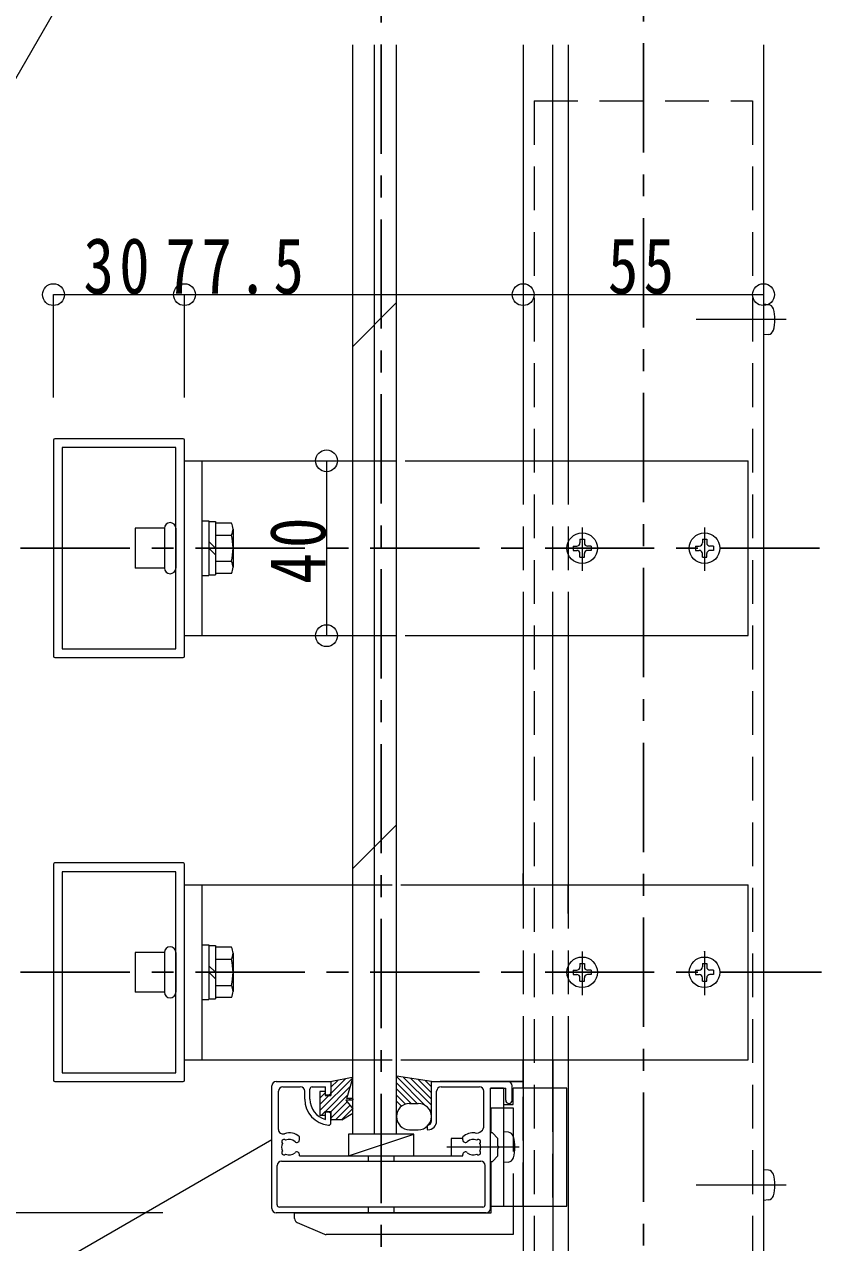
# Model space of a CAD drawing. Units: millimetres at full size, sheet at 1:5. Extents: x -1050 to 1050, y -742 to 742.
# Drawn here: x -721.7 to -539.2, y -141.1 to 137.5 of the extents above; entities that cross this region are included whole.
import ezdxf

# ---------------------------------------------------------------- set-up
doc = ezdxf.new("R2010")
doc.units = ezdxf.units.MM
doc.header["$LTSCALE"] = 5
doc.linetypes.add('CHAIN1', pattern=[8, 5, -1, 1, -1])
doc.linetypes.add('DASHED2', pattern=[3, 2, -1])
doc.layers.add('0-0_通り芯', color=7, linetype='CHAIN1')
doc.layers.add('0-1_躯体', color=134, linetype='Continuous')
for name, color, linetype, lineweight in [('0-3_寸法', 54, 'Continuous', 20), ('0-4_手摺部材', 92, 'Continuous', 20), ('0-5_手すり子', 12, 'Continuous', 20), ('0-7_ガラス', 6, 'Continuous', 20), ('0-8_その他', 11, 'Continuous', 20), ('0-9_文字', 3, 'Continuous', 20), ('0-A_支柱', 6, 'Continuous', 20), ('0-B_足元', 4, 'Continuous', 20)]:
    doc.layers.add(name, color=color, linetype=linetype, lineweight=lineweight)
doc.styles.add('ＭＳ ゴシック', font='')
doc.styles.get('ＭＳ ゴシック').set_extended_font_data('MS Gothic')

# ---------------------------------------------------------------- blocks, each defined once
blk = doc.blocks.new('dimension_origin')
at = {"color": 0, "linetype": 'Continuous', "lineweight": -2}
blk.add_circle((0, 0), 1.25, dxfattribs=at)

msp = doc.modelspace()

# ---------------------------------------------------------------- linework, layer by layer
at = {"layer": '0-0_通り芯'}
for p, q in [((-640, -172.078), (-640, 490)), ((-580, -411.793), (-580, 480.395)), ((-802.5, 17.707), (-539.696, 17.707)), ((-566, -74.557), (-566, -74.44)), ((-802.5, -79.293), (-539.198, -79.293))]:
    msp.add_line(p, q, dxfattribs=at)
at = {"layer": '0-0_通り芯', "linetype": 'Continuous'}
for p, q in [((-607.5, -104.293), (-626.5, -104.293)), ((-615, -105.793), (-612, -105.793))]:
    msp.add_line(p, q, dxfattribs=at)
at = {"layer": '0-0_通り芯', "linetype": 'DASHED2'}
for p, q in [((-607.5, -132.793), (-607.5, -105.793)), ((-600.7, -105.793), (-600.7, -132.793))]:
    msp.add_line(p, q, dxfattribs=at)
at = {"layer": '0-1_躯体'}
for p, q in [((-607.5, -56.732), (-607.5, -59.293)), ((-597.2, -65.845), (-597.2, -59.293)), ((-607.5, -99.293), (-607.5, -105.793)), ((-607.5, -99.293), (-607.5, -105.793)), ((-600.7, -105.793), (-600.7, -99.293))]:
    msp.add_line(p, q, dxfattribs=at)
at = {"layer": '0-3_寸法'}
for p, q in [((-715, 52.154), (-715, 75.707)), ((-715, 75.707), (-685, 75.707)), ((-685, 52.154), (-685, 75.707)), ((-685, 75.707), (-607.5, 75.707)), ((-607.5, 75.707), (-552.5, 75.707)), ((-652.5, 37.707), (-652.5, -2.293)), ((-690, -134.293), (-840, -134.293))]:
    msp.add_line(p, q, dxfattribs=at)
at = {"layer": '0-3_寸法', "linetype": 'DASHED2'}
for p, q in [((-643, -121.293), (-643, -122.493)), ((-637, -122.493), (-637, -121.293)), ((-643, -132.993), (-643, -134.293)), ((-637, -134.293), (-637, -132.993))]:
    msp.add_line(p, q, dxfattribs=at)
at = {"layer": '0-4_手摺部材'}
for p, q in [((-685, 37.707), (-646.5, 37.707)), ((-681, 37.707), (-681, -2.293)), ((-634.5, 37.707), (-556, 37.707)), ((-556, -2.293), (-556, 37.707)), ((-681, 23.957), (-679.4, 23.957)), ((-681, 23.957), (-681, 11.457)), ((-679.4, 23.957), (-679.4, 11.457)), ((-679.4, 23.807), (-677.9, 23.807)), ((-677.9, 23.807), (-677.9, 11.607)), ((-674.281, 23.457), (-677.9, 23.457)), ((-696.3, 22.257), (-696.3, 13.157)), ((-689.6, 22.257), (-696.3, 22.257)), ((-687, 22.257), (-687, 13.157)), ((-677.9, 20.707), (-674.281, 20.707)), ((-673.9, 22.082), (-673.9, 13.332)), ((-594.5, 19.757), (-594.5, 18.957)), ((-566.5, 19.757), (-566.5, 18.957)), ((-677.9, 17.707), (-679.4, 19.207)), ((-679.4, 17.707), (-677.9, 16.207)), ((-596.05, 18.207), (-596.05, 17.207)), ((-596.05, 18.207), (-595.25, 18.207)), ((-596.05, 17.207), (-595.25, 17.207)), ((-591.95, 18.207), (-592.75, 18.207)), ((-591.95, 17.207), (-592.75, 17.207)), ((-591.95, 18.207), (-591.95, 17.207)), ((-568.05, 18.207), (-568.05, 17.207)), ((-568.05, 18.207), (-567.25, 18.207)), ((-568.05, 17.207), (-567.25, 17.207)), ((-563.95, 18.207), (-564.75, 18.207)), ((-563.95, 17.207), (-564.75, 17.207)), ((-563.95, 18.207), (-563.95, 17.207)), ((-677.9, 14.707), (-674.281, 14.707)), ((-594.5, 15.657), (-594.5, 16.457)), ((-594.5, 15.657), (-593.5, 15.657)), ((-593.5, 15.657), (-593.5, 16.457)), ((-566.5, 15.657), (-566.5, 16.457)), ((-566.5, 15.657), (-565.5, 15.657)), ((-565.5, 15.657), (-565.5, 16.457)), ((-681, 11.457), (-679.4, 11.457)), ((-679.4, 11.607), (-677.9, 11.607)), ((-674.281, 11.957), (-677.9, 11.957)), ((-685, -2.293), (-646.5, -2.293)), ((-634.5, -2.293), (-556, -2.293)), ((-685, -59.293), (-647.5, -59.293)), ((-681, -59.293), (-681, -99.293)), ((-635.5, -59.293), (-556, -59.293)), ((-556, -99.293), (-556, -59.293)), ((-696.3, -74.743), (-696.3, -83.843)), ((-689.6, -74.743), (-696.3, -74.743)), ((-687, -74.743), (-687, -83.843)), ((-681, -73.043), (-679.4, -73.043)), ((-681, -73.043), (-681, -85.543)), ((-679.4, -73.043), (-679.4, -85.543)), ((-679.4, -73.193), (-677.9, -73.193)), ((-677.9, -73.193), (-677.9, -85.393)), ((-674.281, -73.543), (-677.9, -73.543)), ((-673.9, -74.918), (-673.9, -83.668)), ((-677.9, -79.293), (-679.4, -77.793)), ((-677.9, -76.293), (-674.281, -76.293)), ((-594.5, -77.243), (-594.5, -78.043)), ((-566.5, -77.243), (-566.5, -78.043)), ((-679.4, -79.293), (-677.9, -80.793)), ((-596.05, -78.793), (-596.05, -79.793)), ((-596.05, -78.793), (-595.25, -78.793)), ((-596.05, -79.793), (-595.25, -79.793)), ((-594.5, -81.343), (-594.5, -80.543)), ((-593.5, -81.343), (-593.5, -80.543)), ((-591.95, -78.793), (-592.75, -78.793)), ((-591.95, -79.793), (-592.75, -79.793)), ((-591.95, -78.793), (-591.95, -79.793)), ((-568.05, -78.793), (-568.05, -79.793)), ((-568.05, -78.793), (-567.25, -78.793)), ((-568.05, -79.793), (-567.25, -79.793)), ((-566.5, -81.343), (-566.5, -80.543)), ((-565.5, -81.343), (-565.5, -80.543)), ((-563.95, -78.793), (-564.75, -78.793)), ((-563.95, -79.793), (-564.75, -79.793)), ((-563.95, -78.793), (-563.95, -79.793)), ((-677.9, -82.293), (-674.281, -82.293)), ((-594.5, -81.343), (-593.5, -81.343)), ((-566.5, -81.343), (-565.5, -81.343)), ((-681, -85.543), (-679.4, -85.543)), ((-679.4, -85.393), (-677.9, -85.393)), ((-674.281, -85.043), (-677.9, -85.043)), ((-685, -99.293), (-647.5, -99.293)), ((-635.5, -99.293), (-556, -99.293)), ((-665, -133.293), (-665, -105.293)), ((-664, -104.293), (-651.5, -104.293)), ((-662.5, -105.493), (-658.5, -105.493)), ((-655.8, -105.493), (-652.7, -105.493)), ((-652.7, -107.293), (-652.7, -105.493)), ((-651.5, -104.293), (-651.5, -106.793)), ((-628.5, -113.293), (-628.5, -104.293)), ((-628.5, -104.293), (-611, -104.293)), ((-626.3, -105.493), (-617.5, -105.493)), ((-615, -105.793), (-611.5, -105.793)), ((-615, -133.293), (-615, -105.793)), ((-612, -105.793), (-612, -132.793)), ((-611.5, -108.543), (-611.5, -105.793)), ((-610, -108.543), (-610, -105.293)), ((-609.8, -109.493), (-609.8, -105.793)), ((-663.5, -115.263), (-663.5, -106.493)), ((-657.5, -108.293), (-657.5, -106.493)), ((-656.3, -108.293), (-656.3, -105.993)), ((-652.7, -107.293), (-652, -107.293)), ((-627.3, -113.293), (-627.3, -106.493)), ((-616.5, -114.357), (-616.5, -106.493)), ((-652.7, -112.941), (-652.7, -111.293)), ((-652, -111.293), (-652.7, -111.293)), ((-612, -109.493), (-609.8, -109.493)), ((-651.5, -113.77), (-651.5, -111.793)), ((-658.7, -117.625), (-658.7, -116.926)), ((-629.5, -114.293), (-629.5, -115.093)), ((-621.3, -117.625), (-621.3, -116.926)), ((-610.881, -115.891), (-612, -115.793)), ((-612, -115.793), (-612, -122.793)), ((-624, -117.293), (-624, -121.293)), ((-621.3, -117.293), (-624, -117.293)), ((-662.8, -122.493), (-617.2, -122.493)), ((-658.7, -121.293), (-658.7, -120.961)), ((-624, -121.293), (-621.3, -121.293)), ((-663.8, -132.493), (-663.8, -123.493)), ((-616.2, -132.493), (-616.2, -123.493)), ((-610.881, -122.695), (-612, -122.793)), ((-616.7, -132.993), (-663.3, -132.993)), ((-615, -132.793), (-597.5, -132.793)), ((-614.8, -134.293), (-614.8, -132.793)), ((-609.8, -132.793), (-609.8, -139.293)), ((-616, -134.293), (-664, -134.293)), ((-659.8, -134.293), (-614.8, -134.293)), ((-659.8, -135.634), (-659.8, -134.293)), ((-659.194, -136.553), (-652.989, -139.212)), ((-609.8, -139.293), (-652.595, -139.293))]:
    msp.add_line(p, q, dxfattribs=at)
at = {"layer": '0-4_手摺部材', "linetype": 'DASHED2'}
for p, q in [((-646.5, 37.707), (-634.5, 37.707)), ((-646.5, -2.293), (-634.5, -2.293)), ((-647.5, -59.293), (-635.5, -59.293)), ((-647.5, -99.293), (-635.5, -99.293)), ((-614.8, -110.293), (-609.8, -110.293)), ((-614.8, -116.043), (-614.8, -110.293)), ((-609.8, -110.293), (-609.8, -132.793)), ((-613.3, -118.993), (-613.3, -117.293)), ((-613, -119.293), (-613.3, -118.993)), ((-613, -119.293), (-613.3, -119.593)), ((-613.3, -121.293), (-613.3, -119.593)), ((-614.8, -122.543), (-614.55, -122.543)), ((-614.8, -132.793), (-614.8, -122.543)), ((-613.3, -121.293), (-614.55, -122.543))]:
    msp.add_line(p, q, dxfattribs=at)
at = {"layer": '0-4_手摺部材', "linetype": 'CHAIN1'}
for p, q in [((-594, 22.443), (-594, 12.499)), ((-566, 22.443), (-566, 12.499)), ((-594, -74.557), (-594, -84.501)), ((-566, -74.557), (-566, -84.501)), ((-608.4, -119.293), (-625, -119.293))]:
    msp.add_line(p, q, dxfattribs=at)
at = {"layer": '0-4_手摺部材'}
for points in [[(-689.6, 22.257), (-689.6, 13.157), (-696.3, 13.157)], [(-594.5, 19.757), (-593.5, 19.757), (-593.5, 18.957)], [(-566.5, 19.757), (-565.5, 19.757), (-565.5, 18.957)], [(-689.6, -74.743), (-689.6, -83.843), (-696.3, -83.843)], [(-594.5, -77.243), (-593.5, -77.243), (-593.5, -78.043)], [(-566.5, -77.243), (-565.5, -77.243), (-565.5, -78.043)], [(-597.5, -132.793), (-597.5, -105.793), (-609.8, -105.793)], [(-658.7, -121.293), (-621.3, -121.293), (-621.3, -120.961)]]:
    msp.add_lwpolyline(points, dxfattribs=at)
at = {"layer": '0-4_手摺部材', "linetype": 'DASHED2'}
msp.add_lwpolyline([(-613.3, -117.293), (-614.55, -116.043), (-614.8, -116.043)], dxfattribs=at)
at = {"layer": '0-4_手摺部材'}
for centre in [(-594, 17.707), (-566, 17.707), (-594, -79.293), (-566, -79.293)]:
    msp.add_circle(centre, 3.5, dxfattribs=at)
for centre, radius, start, end in [((-688.3, 22.257), 1.3, 0, 180), ((-676.571, 22.082), 2.671, 329.02093, 30.97904), ((-685.9, 17.707), 12, 345.52248, 14.47752), ((-595.25, 18.957), 0.75, 270, 360), ((-595.25, 16.457), 0.75, 0, 90), ((-592.75, 18.957), 0.75, 180, 270), ((-592.75, 16.457), 0.75, 90, 180), ((-567.25, 18.957), 0.75, 270, 360), ((-567.25, 16.457), 0.75, 0, 90), ((-564.75, 18.957), 0.75, 180, 270), ((-564.75, 16.457), 0.75, 90, 180), ((-676.571, 13.332), 2.671, 329.02097, 30.97903), ((-688.3, 13.157), 1.3, 180, 360), ((-688.3, -74.743), 1.3, 0, 180), ((-676.571, -74.918), 2.671, 329.02093, 30.97904), ((-685.9, -79.293), 12, 345.52248, 14.47752), ((-595.25, -78.043), 0.75, 270, 360), ((-595.25, -80.543), 0.75, 0, 90), ((-592.75, -78.043), 0.75, 180, 270), ((-592.75, -80.543), 0.75, 90, 180), ((-567.25, -78.043), 0.75, 270, 360), ((-567.25, -80.543), 0.75, 0, 90), ((-564.75, -78.043), 0.75, 180, 270), ((-564.75, -80.543), 0.75, 90, 180), ((-676.571, -83.668), 2.671, 329.02097, 30.97903), ((-688.3, -83.843), 1.3, 180, 360), ((-664, -105.293), 1, 90, 180), ((-662.5, -106.493), 1, 90, 180), ((-658.5, -106.493), 1, 0, 90), ((-655.8, -105.993), 0.5, 90, 180), ((-626.3, -106.493), 1, 90, 180), ((-617.5, -106.493), 1, 0, 90), ((-611, -105.293), 1, 0, 90), ((-651.5, -108.293), 6, 180, 264.78409), ((-651.5, -108.293), 4.8, 180, 255.52249), ((-652, -106.793), 0.5, 270, 360), ((-610.75, -108.543), 0.75, 180, 360), ((-652, -111.793), 0.5, 0, 90), ((-652, -113.77), 0.5, 264.78409, 360), ((-629.5, -113.293), 1, 270, 360), ((-629.3, -113.293), 2, 270, 360), ((-662.5, -115.263), 1, 180, 290.41621), ((-661, -119.293), 3.3, 45.81561, 110.41621), ((-629.3, -115.093), 0.2, 180, 270), ((-619, -119.293), 3.3, 80.79311, 134.18439), ((-618.2, -114.357), 1.7, 260.79311, 360), ((-610.994, -117.186), 1.3, 15.88085, 85), ((-618.4, -119.293), 9, 344.11915, 15.88085), ((-661, -119.293), 1.8, 150.9671, 209.0329), ((-662.273, -118.02), 0.5, 37.01643, 232.98355), ((-661, -119.293), 1.8, 44.28012, 119.03288), ((-659.289, -117.625), 0.589, 224.28012, 360), ((-620.711, -117.625), 0.589, 180, 315.71988), ((-619, -119.293), 1.8, 60.96712, 135.71988), ((-617.727, -118.02), 0.5, 307.01645, 142.98357), ((-619, -119.293), 1.8, 330.9671, 29.0329), ((-662.8, -123.493), 1, 90, 180), ((-662.273, -120.566), 0.5, 127.01645, 322.98357), ((-661, -119.293), 1.8, 240.96712, 315.71988), ((-659.289, -120.961), 0.589, 0, 135.71988), ((-620.711, -120.961), 0.589, 44.28012, 180), ((-619, -119.293), 1.8, 224.28012, 299.03288), ((-617.727, -120.566), 0.5, 217.01643, 52.98355), ((-617.2, -123.493), 1, 0, 90), ((-610.994, -121.4), 1.3, 275, 344.11915), ((-664, -133.293), 1, 180, 270), ((-663.3, -132.493), 0.5, 180, 270), ((-616.7, -132.493), 0.5, 270, 360), ((-616, -133.293), 1, 270, 360), ((-658.8, -135.634), 1, 180, 246.80141), ((-652.595, -138.293), 1, 246.80141, 270)]:
    msp.add_arc(centre, radius, start, end, dxfattribs=at)
at = {"layer": '0-5_手すり子'}
for p, q in [((-715, 42.407), (-715, -6.993)), ((-685.3, 42.707), (-714.7, 42.707)), ((-685, -6.993), (-685, 42.407)), ((-687, -5.293), (-687, 40.707)), ((-713, -5.293), (-687, -5.293)), ((-714.7, -7.293), (-685.3, -7.293)), ((-715, -54.593), (-715, -103.993)), ((-685.3, -54.293), (-714.7, -54.293)), ((-685, -103.993), (-685, -54.593)), ((-687, -102.293), (-687, -56.293)), ((-713, -102.293), (-687, -102.293)), ((-714.7, -104.293), (-685.3, -104.293))]:
    msp.add_line(p, q, dxfattribs=at)
for points in [[(-687, 40.707), (-713, 40.707), (-713, -5.293)], [(-687, -56.293), (-713, -56.293), (-713, -102.293)]]:
    msp.add_lwpolyline(points, dxfattribs=at)
for centre, start, end in [((-714.7, 42.407), 90, 180), ((-685.3, 42.407), 0, 90), ((-714.7, -6.993), 180, 270), ((-685.3, -6.993), 270, 360), ((-714.7, -54.593), 90, 180), ((-685.3, -54.593), 0, 90), ((-714.7, -103.993), 180, 270), ((-685.3, -103.993), 270, 360)]:
    msp.add_arc(centre, 0.3, start, end, dxfattribs=at)
at = {"layer": '0-7_ガラス'}
for p, q in [((-646.5, -116.293), (-646.5, 132.854)), ((-641.5, -116.293), (-641.5, 132.854)), ((-636.5, -116.293), (-636.5, 132.854)), ((-646.5, 63.873), (-636.5, 73.873)), ((-646.5, -55.563), (-636.5, -45.563))]:
    msp.add_line(p, q, dxfattribs=at)
at = {"layer": '0-8_その他'}
for p, q in [((-628.5, -104.293), (-636.5, -103.085)), ((-654, -110.913), (-646.509, -103.422)), ((-652.766, -111.093), (-647.072, -105.399)), ((-651.5, -106.998), (-648.166, -103.665)), ((-651.5, -105.584), (-649.92, -104.004)), ((-651.5, -104.474), (-651.5, -107.493)), ((-646.61, -103.364), (-651.32, -104.275)), ((-647.886, -108.143), (-646.512, -103.51)), ((-636.5, -103.129), (-629.824, -109.805)), ((-636.5, -104.543), (-631.75, -109.293)), ((-634.886, -103.329), (-628.5, -109.715)), ((-633.22, -103.58), (-628.5, -108.3)), ((-631.554, -103.832), (-628.5, -106.886)), ((-629.889, -104.083), (-628.5, -105.472)), ((-654, -106.543), (-654, -112.043)), ((-652.8, -106.543), (-654, -106.543)), ((-654, -106.67), (-653.873, -106.543)), ((-654, -108.084), (-652.8, -106.884)), ((-654, -109.498), (-651.995, -107.493)), ((-652.8, -106.543), (-652.8, -107.493)), ((-652.8, -107.493), (-651.5, -107.493)), ((-651.5, -111.241), (-647.668, -107.409)), ((-648.1, -108.543), (-646.5, -110.543)), ((-646.6, -108.567), (-648.1, -108.543)), ((-646.6, -108.167), (-647.886, -108.143)), ((-647.399, -108.554), (-647.005, -108.16)), ((-646.5, -108.267), (-646.5, -108.467)), ((-636.5, -105.957), (-633.164, -109.293)), ((-636.5, -107.371), (-634.43, -109.441)), ((-653.716, -112.043), (-652.8, -111.127)), ((-652.8, -111.093), (-651.5, -111.093)), ((-652.8, -111.093), (-652.8, -112.043)), ((-651.5, -112.655), (-647.783, -108.939)), ((-651.5, -111.093), (-651.5, -112.893)), ((-650.474, -113.043), (-647.155, -109.724)), ((-649.059, -113.043), (-646.526, -110.51)), ((-646.5, -111.543), (-646.5, -110.543)), ((-636.5, -108.786), (-635.352, -109.933)), ((-633.5, -109.293), (-631.5, -109.293)), ((-629.012, -110.617), (-628.5, -111.129)), ((-652.8, -112.043), (-654, -112.043)), ((-649, -113.043), (-651.35, -113.043)), ((-649, -113.043), (-646.5, -111.543)), ((-647.5, -121.293), (-632.5, -116.293)), ((-647.5, -116.293), (-647.5, -121.293)), ((-632.5, -116.293), (-647.5, -116.293)), ((-633.5, -115.293), (-631.5, -115.293)), ((-632.5, -121.293), (-632.5, -116.293))]:
    msp.add_line(p, q, dxfattribs=at)
for centre, radius, start, end in [((-651.3, -104.474), 0.2, 95.71059, 180), ((-646.6, -103.463), 0.1, 331.84892, 95.71059), ((-646.6, -108.267), 0.1, 0, 90), ((-646.6, -108.467), 0.1, 270, 360), ((-633.5, -112.293), 3, 90, 180), ((-631.5, -112.293), 3, 0, 90), ((-651.35, -112.893), 0.15, 180, 270), ((-633.5, -112.293), 3, 180, 270), ((-631.5, -112.293), 3, 270, 360)]:
    msp.add_arc(centre, radius, start, end, dxfattribs=at)
at = {"layer": '0-9_文字'}
for p, q in [((-647.5, -121.293), (-632.5, -121.293)), ((-646.5, -121.293), (-631.5, -121.293))]:
    msp.add_line(p, q, dxfattribs=at)
for points in [[(-700.12, 166), (-727.5, 118.577), (-832.5, 118.577)], [(-665, -117.587), (-727.5, -153.672), (-775, -153.672)]]:
    msp.add_lwpolyline(points, dxfattribs=at)
at = {"layer": '0-A_支柱'}
for p, q in [((-607.5, 132.854), (-607.5, 37.707)), ((-600.7, 37.707), (-600.7, 132.854)), ((-597.2, 132.854), (-597.2, 37.707)), ((-552.5, 132.854), (-552.5, -227.594)), ((-607.5, -2.293), (-607.5, -59.293)), ((-600.7, -59.293), (-600.7, -2.293)), ((-597.2, -2.293), (-597.2, -59.293)), ((-607.5, -99.293), (-607.5, -227.594)), ((-600.7, -99.293), (-600.7, -227.594)), ((-597.2, -99.293), (-597.2, -227.594))]:
    msp.add_line(p, q, dxfattribs=at)
at = {"layer": '0-A_支柱', "linetype": 'DASHED2'}
for p, q in [((-607.5, 37.707), (-607.5, -2.293)), ((-600.7, -2.293), (-600.7, 37.707)), ((-597.2, 37.707), (-597.2, -2.293)), ((-607.5, -59.293), (-607.5, -99.293)), ((-600.7, -99.293), (-600.7, -59.293)), ((-597.2, -59.293), (-597.2, -99.293))]:
    msp.add_line(p, q, dxfattribs=at)
at = {"layer": '0-B_足元', "linetype": 'DASHED2'}
for p, q in [((-605, 120), (-555, 120)), ((-605, 120), (-605, -232.068)), ((-555, 120), (-555, -232.11))]:
    msp.add_line(p, q, dxfattribs=at)
at = {"layer": '0-B_足元'}
for p, q in [((-551.381, 73.402), (-552.5, 73.5)), ((-552.5, 73.5), (-552.5, 66.5)), ((-551.381, 66.598), (-552.5, 66.5)), ((-551.381, -124.549), (-552.5, -124.451)), ((-552.5, -124.451), (-552.5, -131.451)), ((-551.381, -131.353), (-552.5, -131.451))]:
    msp.add_line(p, q, dxfattribs=at)
at = {"layer": '0-B_足元', "linetype": 'CHAIN1'}
for p, q in [((-547.28, 70), (-567.895, 70)), ((-547.28, -127.951), (-567.895, -127.951))]:
    msp.add_line(p, q, dxfattribs=at)
at = {"layer": '0-B_足元'}
for centre, radius, start, end in [((-551.494, 72.107), 1.3, 15.88085, 85), ((-558.9, 70), 9, 344.11915, 15.88085), ((-551.494, 67.893), 1.3, 275, 344.11915), ((-551.494, -125.844), 1.3, 15.88085, 85), ((-558.9, -127.951), 9, 344.11915, 15.88085), ((-551.494, -130.058), 1.3, 275, 344.11915)]:
    msp.add_arc(centre, radius, start, end, dxfattribs=at)

# ---------------------------------------------------------------- block references
at = {"layer": '0-3_寸法', "xscale": 2, "yscale": 2}
for p, rotation in [((-715, 75.707), 180), ((-685, 75.707), 180), ((-607.5, 75.707), 180), ((-652.5, 37.707), 90), ((-652.5, -2.293), 270)]:
    msp.add_blockref('dimension_origin', p, dxfattribs=dict(at, rotation=rotation))
for p in [(-685, 75.707), (-607.5, 75.707), (-552.5, 75.707)]:
    msp.add_blockref('dimension_origin', p, dxfattribs=at)

# ---------------------------------------------------------------- texts
at = {"layer": '0-3_寸法', "char_height": 12.83, "attachment_point": 7, "style": 'ＭＳ ゴシック'}
for s, insert in [('\\T1.17;\\W0.8;30', (-708.125, 75.707)), ('\\T1.18;\\W0.8;77.5', (-689.374, 75.707)), ('\\T1.17;\\W0.8;55', (-588.125, 75.707))]:
    msp.add_mtext(s, dxfattribs=dict(at, insert=insert))
at = {"layer": '0-3_寸法', "insert": (-652.5, 9.582), "char_height": 12.83, "attachment_point": 7, "rotation": 90, "style": 'ＭＳ ゴシック'}
msp.add_mtext('\\T1.17;\\W0.8;40', dxfattribs=at)

doc.saveas('drawing.dxf')
